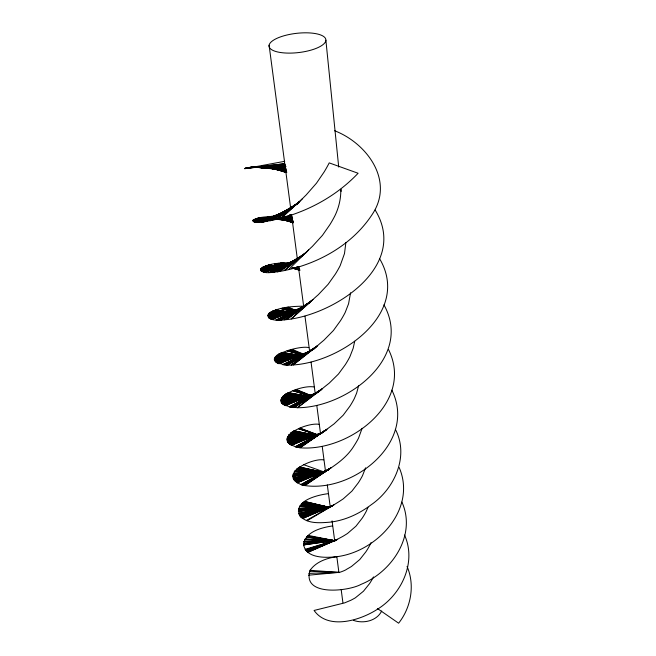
<?xml version="1.0" encoding="UTF-8"?>
<svg xmlns="http://www.w3.org/2000/svg" width="656" height="656" viewBox="0 0 656 656"><rect width="100%" height="100%" fill="white"/><g stroke="black" fill="none" stroke-linecap="round" stroke-linejoin="round"><path stroke-width="0.98" d="M345.892 242.417L344.49 253.577L340.161 265.672A52.07 23.157 -61.2 0 1 335.364 274.093L328.098 284.343L318.299 294.708A51.562 6.47 -35.7 0 0 312.953 299.521L291.157 318.914L311.977 300.456L286.623 319.57L312.953 299.521M350.566 292.806L348.557 303.835L345.146 312.576A50.487 23.542 -62.1 0 1 340.489 320.702L333.42 330.501L323.867 340.243A50.077 4.526 -35.4 0 0 318.636 344.662L315.282 347.688L286.697 365.072L315.757 347.237L287.73 365.121C251.789 360.087 298.242 344.605 308.82 347.639M354.699 341.268L353.166 348.328L349.853 356.815A49.044 23.837 -63 0 1 345.318 364.67L338.439 374.051L329.115 383.235A48.692 2.78 -35.3 0 0 324.007 387.286L319.3 391.23M358.611 385.802L356.61 393.174L354.297 398.618A47.724 24.042 -64 0 1 349.886 406.22L343.178 415.215L334.084 423.874A47.396 1.205 -35.2 0 0 329.082 427.597L323.121 432.189L291.371 445.285L323.662 431.755M362.128 428.286L358.512 438.175A46.51 24.182 -65 0 1 354.207 445.539C347.942 455.994 338.119 463.382 328.033 469.852L297.152 482.841L328.574 469.475L300.932 484.636L328.951 469.212L301.67 484.874L329.353 468.933L302.678 485.202C275.922 475.28 311.051 457.962 323.703 459.856M365.548 467.843L362.497 475.674A45.403 24.247 -66.1 0 1 358.307 482.808L351.928 491.114L343.244 498.855A45.043 1.492 -35.3 0 1 338.455 502.004L331.911 506.038L301.826 517.863L332.699 505.587L302.637 518.47L333.223 505.276M368.008 507.277L366.286 511.262A44.378 24.256 -67.3 0 1 362.194 518.183L355.962 526.178L347.475 533.508A43.968 2.649 -35.4 0 1 342.785 536.403L335.708 540.191L305.983 550.532M370.993 542.66L369.877 545.079A43.444 24.215 -68.4 0 1 365.892 551.803L359.808 559.511L351.501 566.456A42.952 3.69 -35.5 0 1 346.909 569.121C345.589 570.408 339.103 572.573 339.382 572.434L310.083 570.302C301.588 596.837 348.516 591.368 361.079 584.348C392.042 571.876 416.806 535.148 401.915 502.086M373.469 576.911L373.305 577.255A42.566 24.133 -69.6 0 1 369.41 583.799L363.457 591.228L355.339 597.829A41.984 4.625 -35.7 0 1 350.829 600.281L344.613 602.88L314.076 610.457C328.254 630.473 360.669 620.256 377.585 609.153C401.718 594.205 416.757 562.208 404.539 535.025M381.71 610.998C376.79 621.002 363.334 623.946 353.42 620.346M332.469 525.923C321.555 527.637 305.671 531.499 303.507 544.267C305.655 557.977 323.761 557.854 334.453 556.944C375.519 553.393 417.462 509.655 399.16 467.49M310.083 570.302C315.987 561.807 326.713 558.149 336.553 556.698M298.906 202.532L299.489 201.884L272.265 220.227L298.906 202.532L270.149 220.711C264.704 221.203 257.8 224.311 252.896 220.924L252.904 220.342C259.358 216.242 267.951 217.169 275.315 216.037M300.44 200.818L277.021 219.071L299.489 201.884M340.784 189.281C341.038 198.456 338.873 207.632 334.863 215.873A53.817 22.665 -60.5 0 1 329.919 224.606L322.457 235.34L312.395 246.377A53.161 8.626 -36 0 0 306.918 251.633L305.352 253.257L277.603 271.797C272.232 272.002 264.688 274.602 260.571 270.034L260.539 269.214C268.583 262.351 281.186 263.491 291.231 262.277M309.525 302.883L310.017 302.375L280.005 320.103L306.926 304.4M375.158 210.035C409.623 266.262 333.683 315.741 284.606 319.816L311.411 300.989L284.606 319.816C280.096 320.563 264.622 321.178 268.976 313.265C279.079 307.049 291.74 306.393 303.326 306.172M288.607 269.583L308.623 249.944M313.412 349.484L313.839 349.066L312.059 350.001M302.252 198.891L281.432 217.899L293.904 206.681M295.372 205.361L299.776 201.4M306.918 251.633L284.31 270.551L305.917 252.667L279.669 271.436L304.523 253.839M317.676 345.507L293.175 364.9L317.135 345.991L291.198 365.048L287.73 365.121L316.504 346.565L291.198 365.048C340.234 363.244 411.976 313.24 379.48 258.48M322.531 388.491L297.422 407.72C258.456 404.047 298.193 384.145 314.044 386.974M327.032 429.147L299.972 447.786C267.074 440.66 305.294 421.947 318.996 424.325M326.942 470.598L295.536 481.594L326.581 470.844L294.634 480.709L326.368 470.983L294.355 480.29L325.901 471.303M331.182 467.671L304.638 485.612L330.722 467.982L303.835 485.44L330.001 468.482L302.678 485.202C351.78 494.28 417.774 442.513 391.853 390.14M310.772 301.629L281.055 320.087L310.017 302.375M293.978 205.959L270.149 220.711C303.318 214.012 334.699 197.891 358.102 173.258L329.222 162.885A55.744 22.05 -59.9 0 1 324.13 171.954L316.454 183.221L306.122 195.004A54.899 11.021 -36.5 0 0 301.071 200.129M295.684 204.902L298.234 203.327L266.443 221.441L293.904 206.214L265.352 221.613L288.82 209.182M307.09 520.757L334.002 504.808M315.282 347.688L285.844 365.031L314.519 348.402L284.622 364.974L310.296 351.001L283.564 364.834L310.698 350.878M297.758 258.398L273.97 272.281L303.818 254.487L277.603 271.797C315.159 265.811 352.239 245.885 372.944 213.307C394.141 179.974 366.499 143.057 334.667 130.757M299.513 257.373L302.162 255.832L272.904 272.371L295.577 259.735M306.926 304.359L279.136 320.12L305.27 305.614M317.529 392.239L290.985 407.294L319.964 390.648L292.182 407.425L320.718 390.008L293.019 407.515L321.186 389.607L294.019 407.614L321.916 389.008L297.422 407.72C346.056 407.893 413.542 358.217 383.957 304.876M306.36 520.479L333.601 505.046M299.062 257.792L297.324 258.767L291.535 214.701L289.493 215.061M298.939 257.8L272.019 272.445L293.634 261.022L264.753 272.33L292.043 262.105M300.735 256.824L302.531 255.848M312.067 350.033L313.839 349.066M331.264 506.391L300.751 516.805L331.264 506.391L299.357 514.878L330.583 506.719L299.612 515.296L330.739 506.653L299.866 515.698L331.05 506.498L300.145 516.149C292.232 500.872 317.898 494.87 328.189 493.681M318.406 391.714L289.936 407.089L318.882 391.599L289.173 406.933L316.709 392.862M306.106 305.097L277.89 320.136L301.85 307.672M322.777 432.23L295.216 446.843L324.056 431.451L295.963 447.039L324.466 431.131L296.988 447.31L325.122 430.615L298.168 447.499L325.852 430.049L298.988 447.63L326.319 429.696L299.972 447.786C348.705 452.041 414.674 402.636 388.598 349.714M289.722 208.633L264.442 221.753L285.27 211.33M294.437 260.448L270.748 272.552L291.846 262.105M301.809 307.566L276.807 320.071L299.472 308.919M303.597 306.672L305.384 305.778M311.616 350.378L282.785 364.736L309.353 351.69M285.139 211.248L263.146 221.958L280.67 213.758M293.634 261.088L269.641 272.576L291.485 262.334M303.113 307.065L276.02 320.03L300.801 308.394M284.294 211.929L262.023 222.089L282.162 213.134M292.428 261.793L268.837 272.593L291.871 262.293M281.85 213.175L261.203 222.179L277.89 215.111M337.651 539.289L307.844 552.319L337.127 539.56L307.041 551.663L336.356 539.921L306.27 550.851L336.061 540.044M317.561 392.337L285.27 405.646L316.069 393.206M310.165 351.042L278.825 363.744L309.648 351.575M302.465 307.262L271.994 319.382L301.038 308.197M328.033 469.852L296.332 482.283L327.237 470.393M323.121 432.189L290.542 444.793L320.448 433.542M284.253 211.978L257.062 222.351L280.727 213.733M316.979 392.821L284.425 405.228L316.159 393.575M309.583 351.55L277.972 363.399L302.014 354.806M301.858 307.803L271.133 319.128L296.192 310.419M292.059 261.99L263.884 272.183L283.228 265.664M331.911 506.038L301.038 517.108L331.616 506.202M281.695 213.257L256.176 222.31L275.635 215.972M320.399 433.501L289.739 444.169L322.014 433.091L289.452 443.915L320.71 433.698L288.829 443.374L318.562 434.444L288.55 442.989L317.299 434.928M316.167 393.551L283.622 404.678L309.23 396.068M306.844 352.969L277.16 362.94L305.639 353.592M296.233 310.231L270.313 318.767L293.15 311.452M312.994 394.773L283.326 404.449L309.632 396.06M288.107 263.851L263.056 271.928L283.121 265.68M305.589 353.559L276.865 362.752L302.195 354.88M305.384 549.835L335.708 540.191M273.757 216.382L255.348 222.187L273.609 216.66M276.668 215.463L279.571 214.553M294.003 311.1L270.018 318.611L290.51 312.428L268.591 317.578L289.46 312.781M282.99 265.631L262.121 271.592L283.466 265.582M273.454 216.628L255.053 222.13L269.813 217.948M312.6 395.043L282.703 403.973L309.534 396.093M305.106 549.359L335.495 540.257L334.798 540.446A44.182 0.951 7.8 0 0 334.716 540.61L303.589 543.455L334.593 540.536L303.58 544.915L334.617 540.478M303.244 354.42L276.233 362.35L302.121 354.921M294.519 311.067L269.386 318.291L290.526 312.379M310.444 395.757L282.424 403.629L309.033 396.347L281.908 402.997L309.706 396.24M273.921 216.636L254.413 221.999L269.936 217.907L253.093 221.162L268.247 218.637M302.047 354.847L275.955 362.046L302.555 354.953L287.066 350.763L302.326 355.06L275.7 361.768L302.498 354.896M326.057 471.197L294.101 479.913L323.974 471.82L293.847 479.52L324.818 471.623L293.716 479.331L324.761 471.656L293.232 478.142L324.523 471.853L292.871 476.371L323.523 472.156L292.92 475.083L317.717 472.845M293.314 311.493L269.108 318.037L290.813 312.42M317.266 434.887L288.296 442.636L317.012 435.043M283.228 265.737L261.842 271.395L278.669 267.172M309.181 396.232L282.17 403.317L306.877 396.946M271.723 217.325L254.143 221.876L269.058 218.251M317.094 434.969L287.845 442.013L314.757 435.625M299.226 514.665L330.411 506.793M299.161 514.558L330.353 506.817A45.28 2.296 7.7 0 0 330.296 507.227L321.325 508.039M281.006 266.475L261.596 271.223L281.449 266.541M288.64 312.994L268.853 317.816L290.715 312.33L275.823 309.927L290.961 312.24L267.755 315.626L283.941 313.552M316.979 435.043L287.91 442.103L316.93 435.092M293.65 479.233L324.704 471.689M268.525 218.276L253.888 221.753L268.853 218.35M299.931 355.437L282.219 352.403L300.186 355.593L275.438 361.489L302.318 355.019L274.856 360.488L297.898 356.216L294.782 356.536M300.21 355.585L275.315 361.349L300.169 355.642L275.184 357.118L285.245 356.659M309.575 396.314L281.785 402.833L309.681 396.208L281.317 401.849L307.377 396.88M278.857 267.025L261.342 271.043L279.276 267.049M270.264 217.931L253.634 221.638L268.657 218.407M291.338 312.338L268.402 317.406L291.305 312.404M279.21 267L261.211 270.953L279.128 267.107M279.185 267.066L261.211 270.953L279.153 267.041M268.558 218.432L253.511 221.572L268.189 218.448L260.047 217.751L268.894 218.227M269.108 218.292L253.446 221.548L268.493 218.473M330.353 506.817L298.734 513.402L330.173 506.932L298.365 511.508L330.157 507.072L298.39 510.122L319.333 508.228M316.823 435.01L287.435 441.012L317.57 435.108L287.164 438.183L303.449 436.732M290.542 312.281L268.017 316.733L282.055 314.208M281.408 266.352L260.776 270.37L272.847 268.279M284.064 313.855L289.083 312.953L285.967 313.289M274.856 267.935L276.865 267.582M289.452 215.102L291.477 214.766A54.907 16.818 8.1 0 0 291.854 216.833L292.33 217.89L278.234 218.3M269.714 218.03L252.896 220.539L265.787 218.956M280.784 266.484L260.547 269.493L274.741 267.705M299.817 355.478L274.561 359.185L292.765 356.807M309.32 396.232L280.998 400.373L302.252 397.536M317.627 434.944L287.09 439.372L315.511 435.527M304.277 397.274L307.32 396.864M282.646 216.89L291.567 215.791L285.499 216.472M244.77 168.51L284.671 163.729L245.032 168.28L284.983 164.959L285.819 166.78L247.935 167.583L244.737 168.715L284.638 161.327A56.654 19.934 8.4 0 0 284.983 164.959L245.754 168.01L285.311 165.755L264.22 166.837M268.296 218.399L253.126 220.096L259.235 219.58M278.89 266.877L260.735 268.862L268.862 268.165M309.353 396.404L281.088 399.299L295.307 398.044M308.541 575.197L338.931 572.393M319.702 472.673L322.678 472.402M297.332 397.864L302.408 397.413M304.441 397.233L307.484 396.962M305.491 436.552L309.558 436.191M312.617 435.92L315.675 435.641M277.037 314.044L267.91 314.831L291.075 312.354L274.11 310.501L290.928 312.51M279.062 313.863L283.113 313.511M286.155 313.248L289.198 312.986M284.819 357.356L274.684 358.242L299.874 355.609L296.856 355.388M286.844 357.176L291.92 356.733M293.945 356.552L297.996 356.2M270.887 267.992L274.954 267.648M261.277 219.407L265.352 219.063M280.645 217.776L291.854 216.833L284.835 217.341M268.804 218.489L253.774 219.571L264.885 218.973M280.834 217.628L282.834 217.48M279.325 266.918L261.334 268.107L273.421 267.5M291.428 312.469L268.452 313.88L279.522 313.347M258.48 166.739L247.935 167.583L285.499 166.206L247.148 167.715L262.211 166.936M278.013 218.268L292.158 217.505L280.128 217.989M307.59 396.667L281.547 398.02L297.685 397.331M276.438 267.345L279.464 267.189M281.531 313.256L288.574 312.912M314.732 435.477L287.582 436.773L305.794 436.035M288.263 356.52L297.324 356.11M300.71 397.2L307.771 396.896M308.837 435.912L314.905 435.666M330.296 507.227L298.742 508.482L325.368 507.523M313.65 472.771L293.306 473.542L322.621 472.263L297.283 468.556L323.113 472.402M316.7 472.656L322.801 472.418M328.443 507.416L330.493 507.342L299.603 506.588L330.599 507.408L300.112 505.719L329.788 507.441L303.236 502.512L329.14 507.4L301.489 504.087L329.796 507.375M334.896 540.667L303.908 541.717L334.896 540.667L304.728 539.716L335.003 540.7M308.837 573.369L339.095 572.409M268.173 218.596L255.086 218.981L269.108 218.423L261.121 217.579L268.189 218.235M279.579 266.771L262.556 267.263L278.644 266.943M269.009 218.415L255.824 218.719L269.116 218.596M278.136 218.21L282.187 218.12M284.22 218.071L292.33 217.89M274.856 166.952L249.928 167.337L285.188 167.452L250.74 167.264L285.516 167.92L251.412 167.206L286.065 168.666L252.363 167.116L285.721 169.355L253.487 167.042L286.114 169.797M276.848 166.919L285.819 166.78M281.678 312.666L269.608 312.805L290.649 312.404L272.691 311.092L291.1 312.256M279.489 266.721L263.261 266.877L279.62 266.91M278.316 218.514L292.633 218.382L277.668 218.309M307.771 396.552L282.572 396.552L306.86 396.683M290.592 312.371L270.272 312.305L290.756 312.576M268.689 218.268L257.718 218.218L268.64 218.325M314.896 435.371L288.542 435.149L298.718 435.281M300.751 435.305L314.995 435.486M322.793 472.254L294.216 471.779L322.9 472.345L298.849 467.425L322.621 472.197M277.873 218.637L291.977 218.932L277.767 218.563M281.055 266.525L265.057 266.147L279.194 266.68M299.833 355.773L276.898 355.249L300.35 355.593L276.266 355.831L300.464 355.765L280.571 353.084L299.735 355.478M309.009 396.544L283.162 395.888L304.195 396.568M315.101 435.346L289.107 434.403L309.247 435.24M277.947 218.792L292.289 219.334L279.235 218.776M309.616 571.269L339.193 572.417M268.181 218.317L259.128 217.931L268.312 218.489M291.051 312.174L271.986 311.387L282.113 311.92M312.272 435.363L315.29 435.486M323.154 472.386L294.749 470.967L322.949 472.263L299.472 467.023L323.293 472.345M285.155 312.084L291.231 312.412M279.751 266.689L265.795 265.918L281.063 266.615L269.067 265.016L280.907 266.705M299.71 355.38L278.538 354.142L294.823 355.249M275.463 218.924L291.789 219.908L274.954 218.751M281.539 266.664L266.41 265.729L278.324 266.656M305.22 538.797L335.2 540.757L306.541 537.059L334.437 540.692M309.107 396.429L284.729 394.625L308.558 396.568M295.216 267.968L299.193 268.271L296.192 268.001M290.501 312.231L273.273 310.846L291.223 312.527M275.225 219.047L292.437 220.523L281.326 219.465M295.298 355.199L279.21 353.789L299.808 355.675M297.307 355.372L300.325 355.634M286.164 169.797L254.307 166.985L285.639 170.175M281.244 266.689L267.279 265.459L279.464 266.713M316.381 435.297L290.608 433.001L314.609 435.281M275.266 218.899L279.308 219.276M309.468 396.544L285.385 394.223L308.664 396.593M299.349 270.157L292.674 267.984L298.751 268.706M323.195 472.222L296.192 469.442L323.424 472.361M275.012 219.03L292.871 220.9L274.88 218.891M315.528 435.264L291.231 432.558L314.946 435.297M281.506 266.713L268.312 265.204L280.251 266.68M292.666 267.984L298.751 268.681M308.804 396.511L285.918 393.887L307.106 396.495M275.077 219.063L293.322 221.302M292.199 268.156L299.169 269.017M323.482 472.312L296.791 468.958L322.711 472.295L297.996 467.974L323.072 472.304M315.839 435.313L291.748 432.189L314.388 435.272M271.846 168.256L273.831 168.518M276.799 168.912L279.768 169.305M281.744 169.568L285.704 170.093M299.152 269.001L292.133 268.074L299.767 270.083M290.928 312.289L275.102 310.173L291.1 312.436M330.058 507.465L302.072 503.562L329.271 507.4L304.056 501.922L329.484 507.416L304.655 501.487L329.886 507.465M291.764 268.247L299.653 269.362M309.32 396.618L286.688 393.411L307.705 396.56M300.44 355.568L281.522 352.69L299.636 355.56M307.098 536.51L334.675 540.716L332.075 520.856M269.78 168.19L286.459 170.765M315.323 435.256L292.494 431.656L314.7 435.289M329.304 507.375L302.547 503.127L329.656 507.498M271.535 168.256L273.519 168.584M275.504 168.912L286.426 170.724M271.338 217.431L267.345 216.751L271.297 217.497M286.344 220.006L293.347 221.211M334.658 540.7L307.557 536.05L335.036 540.782L308.222 535.386M308.222 396.544L287.599 392.96L308.681 396.527L288.271 392.632L309.115 396.568M315.913 435.33L293.371 431.156L315.159 435.264M281.194 219.375L293.076 221.621M269.395 168.166L285.95 171.487M271.822 217.177L268.911 216.578L271.863 217.267M286.352 220.178L293.134 221.58M316.069 435.322L294.011 430.787L315.626 435.297M283.08 265.795L274.29 263.966L283.294 265.967M296.75 268.632L298.701 269.034M271.371 168.231L285.959 171.405M292.297 267.96L299.3 269.518M270.575 168.157L286.549 171.864M280.702 219.342L292.494 222.105M272.142 168.371L286.688 171.856M292.724 311.436L280.858 308.566L292.576 311.526M282.67 265.393L275.807 263.712L281.555 265.245M296.414 268.747L299.357 269.468M271.149 168.239L286.615 172.208M285.59 220.211L292.486 221.99M282.515 219.547L293.224 222.425M286.557 172.085L274.856 168.863L286.459 172.479M285.335 220.17L293.183 222.368M292.863 311.182L282.318 308.238L292.978 311.387M274.774 168.936L286.36 172.257M282.326 219.473L293.068 222.605L285.475 220.162M293.027 267.984L299.759 269.969M275.856 169.01L286.41 172.175M292.855 268.058L299.513 270.075M309.96 395.904L292.953 390.746L309.386 395.814M302.096 354.625L288.476 350.37L301.727 354.65M293.216 222.515L285.598 220.104L293.093 222.728M292.765 267.878L299.472 270.001M275.93 168.92L286.483 172.389M294.429 311.297L284.097 307.885L293.724 311.116M316.766 434.723L298.537 428.688L317.438 434.985M275.873 168.961L286.344 172.495M285.565 219.949L293.06 222.515L288.361 220.58M310.493 395.847L294.314 390.287L310.624 395.986M294.167 311.026L284.802 307.746L294.454 311.19M280.694 170.38L286.385 172.38M293.478 267.91L299.267 269.96M303.843 464.735L324.499 472.115M278.661 169.715L286.139 172.397L278.488 169.543M293.322 267.927L299.046 269.985L294.323 268.14M302.588 354.437L290.198 349.935L302.424 354.412M278.39 169.486L285.991 172.266M288.427 220.875L293.109 222.605M280.563 170.248L285.311 172.02M317.537 434.764L299.849 428.171L316.733 434.485M286.467 220.219L292.978 222.655M278.447 169.478L286.787 172.618M285.77 264.803L281.022 262.99L285.77 264.835M294.323 268.05L299.079 269.862M303.236 354.502L290.879 349.771L303.138 354.502M294.815 310.772L286.328 307.459L294.716 310.755M286.524 219.965L293.002 222.515M295.979 389.795L310.895 395.666M289.583 221.22L293.371 222.72M290.756 221.58L292.609 222.335M286.557 264.737L281.982 262.876L286.688 264.811M295.7 268.46L298.447 269.575M289.968 221.285L292.781 222.433M294.216 267.894L299.858 270.206M290.091 221.277L292.879 222.425M296.643 389.607L310.583 395.363M292.346 349.427L303.425 354.117M296.118 268.435L298.939 269.649M288.279 307.147L296.553 310.805M377.38 608.481L398.618 623.2C411.091 607.505 415.15 585.021 407.048 566.423M300.145 516.149C307.615 524.062 319.89 522.963 329.788 522.176C344.925 520.511 359.168 513.861 371.239 504.735C394.6 488.671 409.369 456.043 395.355 429.311M269.099 45.264L284.548 161.975M284.819 164L290.731 208.657M298.447 266.918L303.654 306.221M304.966 316.167L309.452 349.992M311.051 362.104L315.331 394.395M316.791 405.449L320.522 433.6M322.252 446.662L325.581 471.795M327.311 484.915L330.247 507.031M336.815 556.649L338.931 572.647M341.194 589.695L342.916 602.733M325.884 40.229A28.593 9.668 -6.6 0 1 282.752 52.792A28.593 9.668 -6.6 0 1 283.761 35.842A28.593 9.668 -6.6 0 1 325.884 40.229L338.709 167.042M340.964 189.363L341.169 191.388M300.153 355.626L275.249 361.284L300.112 355.691M291.403 312.289L268.468 317.463L291.362 312.354M299.046 266.951L297.004 266.951L299.046 266.951M298.373 267.402L296.356 267.328L298.365 267.394M298.693 267.738L294.708 267.517L298.685 267.73M272.798 216.906L270.821 216.406L272.773 216.923M273.552 216.882L271.592 216.332L273.544 216.906M284.376 265.426L277.652 263.441L284.302 265.459M284.138 265.155L278.382 263.335L284.105 265.196M284.786 264.827L279.956 263.113L284.729 264.835M295.708 310.78L287.353 307.295L295.708 310.805M286.729 264.384L282.974 262.761L286.664 264.36"/></g></svg>
